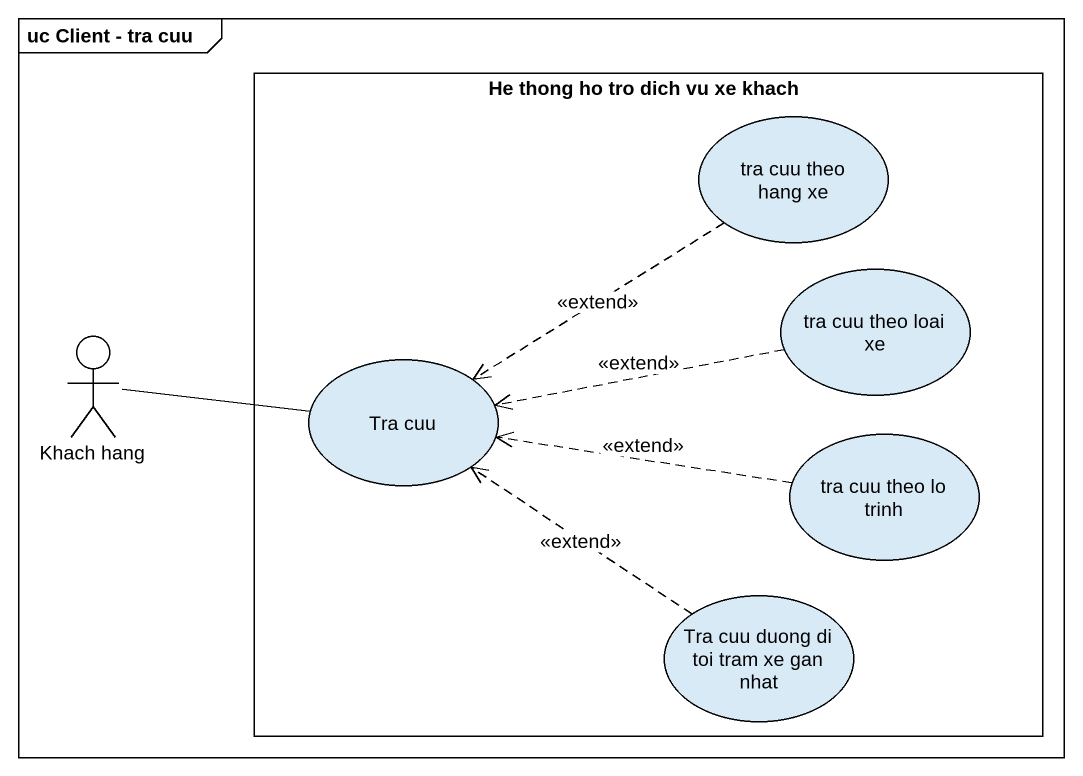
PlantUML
@startuml
mainframe uc Client - tra cuu
rectangle "He thong ho tro dich vu xe khach" as He_thong_ho_tro_dich_vu_xe {
  usecase "tra cuu theo hang xe" as tra_cuu_theo_hang_xe
  usecase "tra cuu theo loai xe" as tra_cuu_theo_loai_xe
  usecase "Tra cuu" as Tra_cuu
  usecase "tra cuu theo lo trinh" as tra_cuu_theo_lo_trinh
  usecase "Tra cuu duong di toi tram xe gan nhat" as Tra_cuu_duong_di_toi_tram
}
actor "Khach hang" as Khach_hang
tra_cuu_theo_hang_xe ..> Tra_cuu : <<extend>>
tra_cuu_theo_loai_xe .left.> Tra_cuu : <<extend>>
Khach_hang -right- Tra_cuu
tra_cuu_theo_lo_trinh .left.> Tra_cuu : <<extend>>
Tra_cuu_duong_di_toi_tram .up.> Tra_cuu : <<extend>>
@enduml
